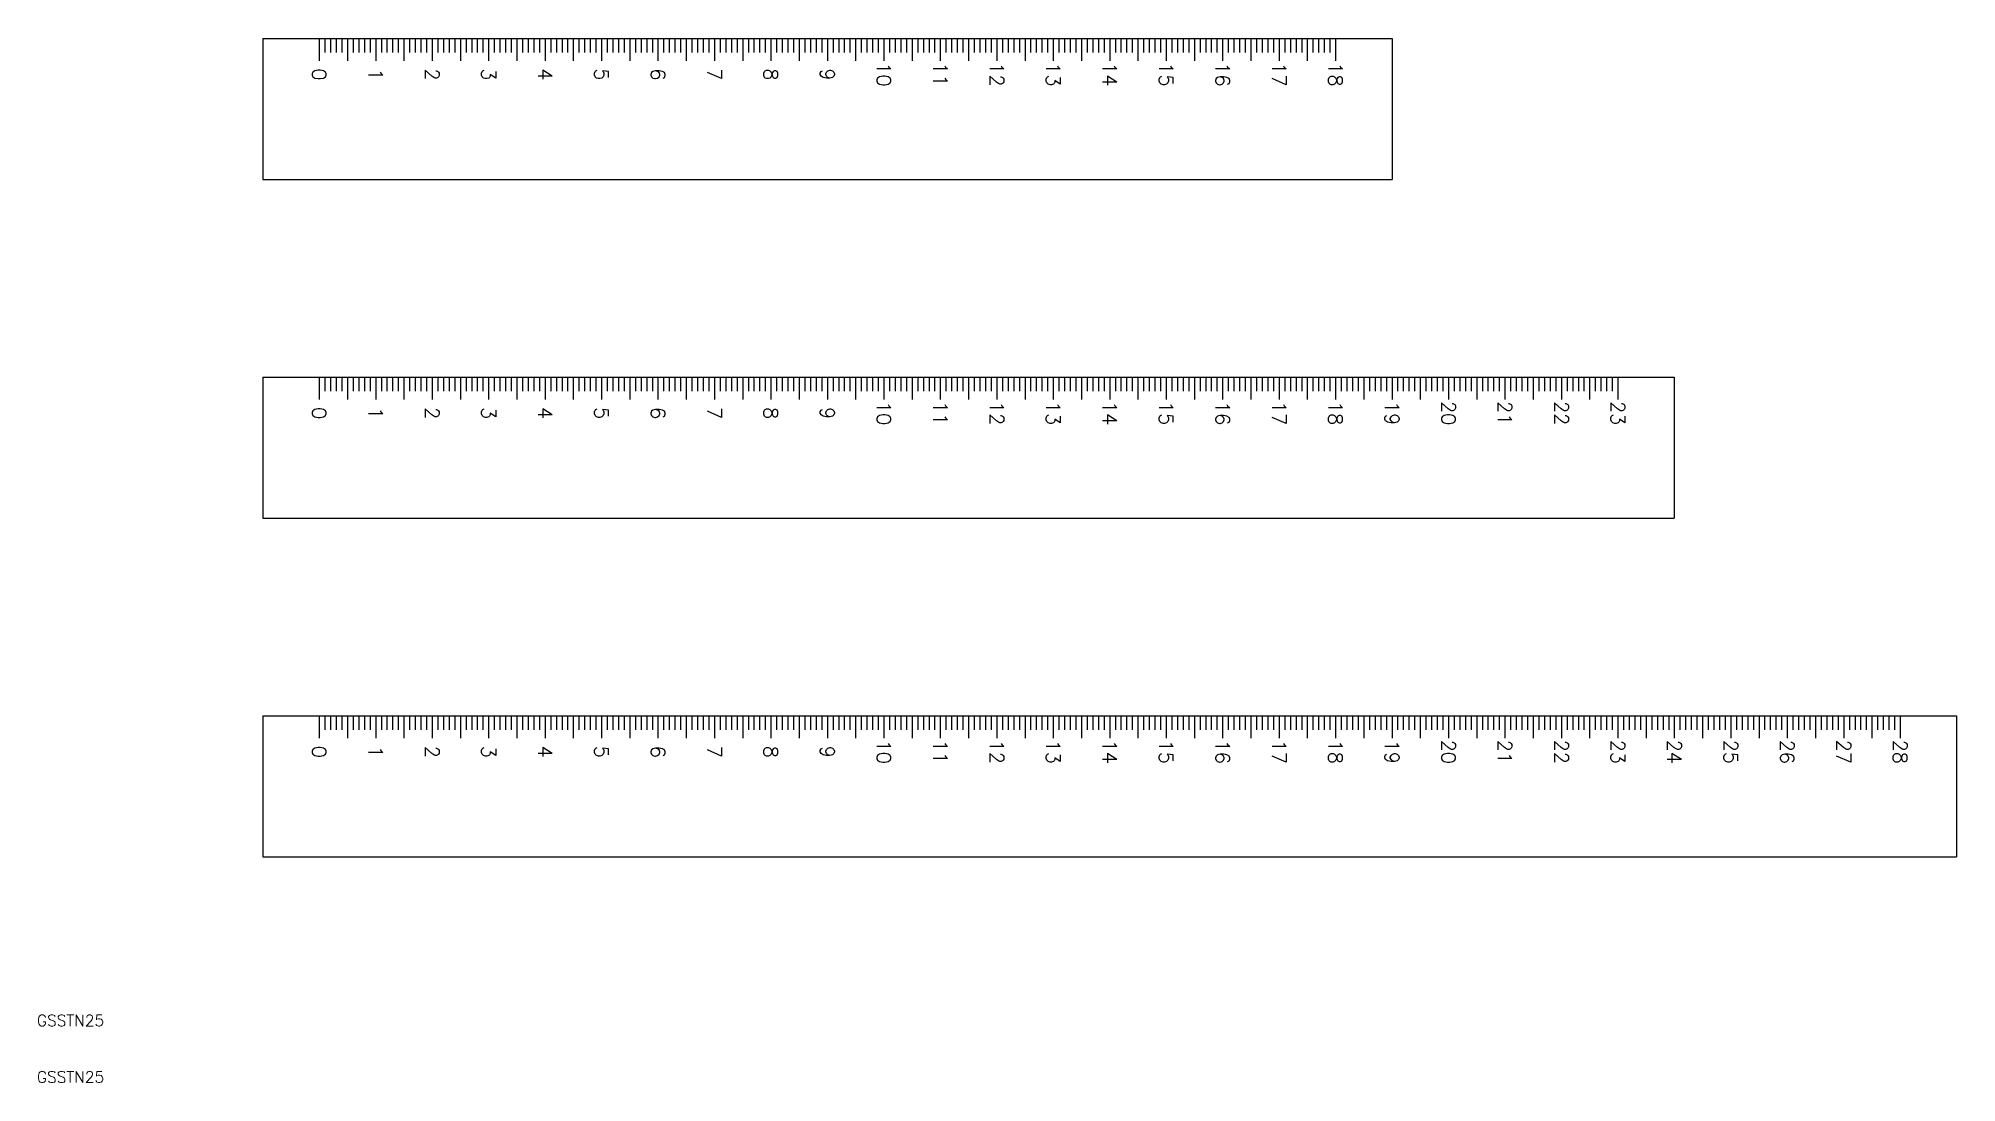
# Model space of a CAD drawing. Extents: x 10 to 350, y 10 to 195.
import ezdxf
from ezdxf.enums import TextEntityAlignment as Align

# ---------------------------------------------------------------- set-up
doc = ezdxf.new("R2010")
doc.units = 0
doc.layers.get('0').update_dxf_attribs({"linetype": 'CONTINUOUS'})
doc.styles.get("Standard").update_dxf_attribs({"font": 'txt.shx'})

msp = doc.modelspace()

# ---------------------------------------------------------------- linework, layer by layer
at = {"color": 7, "linetype": 'CONTINUOUS'}
for p, q in [((50, 195), (50, 170)), ((50, 195), (250, 195)), ((60, 195), (60, 191)), ((61, 195), (61, 192.5)), ((62, 195), (62, 192.5)), ((63, 195), (63, 192.5)), ((64, 195), (64, 192.5)), ((65, 195), (65, 191)), ((66, 195), (66, 192.5)), ((67, 195), (67, 192.5)), ((68, 195), (68, 192.5)), ((69, 195), (69, 192.5)), ((70, 195), (70, 191)), ((71, 195), (71, 192.5)), ((72, 195), (72, 192.5)), ((73, 195), (73, 192.5)), ((74, 195), (74, 192.5)), ((75, 195), (75, 191)), ((76, 195), (76, 192.5)), ((77, 195), (77, 192.5)), ((78, 195), (78, 192.5)), ((79, 195), (79, 192.5)), ((80, 195), (80, 191)), ((81, 195), (81, 192.5)), ((82, 195), (82, 192.5)), ((83, 195), (83, 192.5)), ((84, 195), (84, 192.5)), ((85, 195), (85, 191)), ((86, 195), (86, 192.5)), ((87, 195), (87, 192.5)), ((88, 195), (88, 192.5)), ((89, 195), (89, 192.5)), ((90, 195), (90, 191)), ((91, 195), (91, 192.5)), ((92, 195), (92, 192.5)), ((93, 195), (93, 192.5)), ((94, 195), (94, 192.5)), ((95, 195), (95, 191)), ((96, 195), (96, 192.5)), ((97, 195), (97, 192.5)), ((98, 195), (98, 192.5)), ((99, 195), (99, 192.5)), ((100, 195), (100, 191)), ((101, 195), (101, 192.5)), ((102, 195), (102, 192.5)), ((103, 195), (103, 192.5)), ((104, 195), (104, 192.5)), ((105, 195), (105, 191)), ((106, 195), (106, 192.5)), ((107, 195), (107, 192.5)), ((108, 195), (108, 192.5)), ((109, 195), (109, 192.5)), ((110, 195), (110, 191)), ((111, 195), (111, 192.5)), ((112, 195), (112, 192.5)), ((113, 195), (113, 192.5)), ((114, 195), (114, 192.5)), ((115, 195), (115, 191)), ((116, 195), (116, 192.5)), ((117, 195), (117, 192.5)), ((118, 195), (118, 192.5)), ((119, 195), (119, 192.5)), ((120, 195), (120, 191)), ((121, 195), (121, 192.5)), ((122, 195), (122, 192.5)), ((123, 195), (123, 192.5)), ((124, 195), (124, 192.5)), ((125, 195), (125, 191)), ((126, 195), (126, 192.5)), ((127, 195), (127, 192.5)), ((128, 195), (128, 192.5)), ((129, 195), (129, 192.5)), ((130, 195), (130, 191)), ((131, 195), (131, 192.5)), ((132, 195), (132, 192.5)), ((133, 195), (133, 192.5)), ((134, 195), (134, 192.5)), ((135, 195), (135, 191)), ((136, 195), (136, 192.5)), ((137, 195), (137, 192.5)), ((138, 195), (138, 192.5)), ((139, 195), (139, 192.5)), ((140, 195), (140, 191)), ((141, 195), (141, 192.5)), ((142, 195), (142, 192.5)), ((143, 195), (143, 192.5)), ((144, 195), (144, 192.5)), ((145, 195), (145, 191)), ((146, 195), (146, 192.5)), ((147, 195), (147, 192.5)), ((148, 195), (148, 192.5)), ((149, 195), (149, 192.5)), ((150, 195), (150, 191)), ((151, 195), (151, 192.5)), ((152, 195), (152, 192.5)), ((153, 195), (153, 192.5)), ((154, 195), (154, 192.5)), ((155, 195), (155, 191)), ((156, 195), (156, 192.5)), ((157, 195), (157, 192.5)), ((158, 195), (158, 192.5)), ((159, 195), (159, 192.5)), ((160, 195), (160, 191)), ((161, 195), (161, 192.5)), ((162, 195), (162, 192.5)), ((163, 195), (163, 192.5)), ((164, 195), (164, 192.5)), ((165, 195), (165, 191)), ((166, 195), (166, 192.5)), ((167, 195), (167, 192.5)), ((168, 195), (168, 192.5)), ((169, 195), (169, 192.5)), ((170, 195), (170, 191)), ((171, 195), (171, 192.5)), ((172, 195), (172, 192.5)), ((173, 195), (173, 192.5)), ((174, 195), (174, 192.5)), ((175, 195), (175, 191)), ((176, 195), (176, 192.5)), ((177, 195), (177, 192.5)), ((178, 195), (178, 192.5)), ((179, 195), (179, 192.5)), ((180, 195), (180, 191)), ((181, 195), (181, 192.5)), ((182, 195), (182, 192.5)), ((183, 195), (183, 192.5)), ((184, 195), (184, 192.5)), ((185, 195), (185, 191)), ((186, 195), (186, 192.5)), ((187, 195), (187, 192.5)), ((188, 195), (188, 192.5)), ((189, 195), (189, 192.5)), ((190, 195), (190, 191)), ((191, 195), (191, 192.5)), ((192, 195), (192, 192.5)), ((193, 195), (193, 192.5)), ((194, 195), (194, 192.5)), ((195, 195), (195, 191)), ((196, 195), (196, 192.5)), ((197, 195), (197, 192.5)), ((198, 195), (198, 192.5)), ((199, 195), (199, 192.5)), ((200, 195), (200, 191)), ((201, 195), (201, 192.5)), ((202, 195), (202, 192.5)), ((203, 195), (203, 192.5)), ((204, 195), (204, 192.5)), ((205, 195), (205, 191)), ((206, 195), (206, 192.5)), ((207, 195), (207, 192.5)), ((208, 195), (208, 192.5)), ((209, 195), (209, 192.5)), ((210, 195), (210, 191)), ((211, 195), (211, 192.5)), ((212, 195), (212, 192.5)), ((213, 195), (213, 192.5)), ((214, 195), (214, 192.5)), ((215, 195), (215, 191)), ((216, 195), (216, 192.5)), ((217, 195), (217, 192.5)), ((218, 195), (218, 192.5)), ((219, 195), (219, 192.5)), ((220, 195), (220, 191)), ((221, 195), (221, 192.5)), ((222, 195), (222, 192.5)), ((223, 195), (223, 192.5)), ((224, 195), (224, 192.5)), ((225, 195), (225, 191)), ((226, 195), (226, 192.5)), ((227, 195), (227, 192.5)), ((228, 195), (228, 192.5)), ((229, 195), (229, 192.5)), ((230, 195), (230, 191)), ((231, 195), (231, 192.5)), ((232, 195), (232, 192.5)), ((233, 195), (233, 192.5)), ((234, 195), (234, 192.5)), ((235, 195), (235, 191)), ((236, 195), (236, 192.5)), ((237, 195), (237, 192.5)), ((238, 195), (238, 192.5)), ((239, 195), (239, 192.5)), ((240, 195), (240, 191)), ((250, 195), (250, 170)), ((50, 170), (250, 170)), ((50, 135), (50, 110)), ((50, 135), (300, 135)), ((60, 135), (60, 131)), ((61, 135), (61, 132.5)), ((62, 135), (62, 132.5)), ((63, 135), (63, 132.5)), ((64, 135), (64, 132.5)), ((65, 135), (65, 131)), ((66, 135), (66, 132.5)), ((67, 135), (67, 132.5)), ((68, 135), (68, 132.5)), ((69, 135), (69, 132.5)), ((70, 135), (70, 131)), ((71, 135), (71, 132.5)), ((72, 135), (72, 132.5)), ((73, 135), (73, 132.5)), ((74, 135), (74, 132.5)), ((75, 135), (75, 131)), ((76, 135), (76, 132.5)), ((77, 135), (77, 132.5)), ((78, 135), (78, 132.5)), ((79, 135), (79, 132.5)), ((80, 135), (80, 131)), ((81, 135), (81, 132.5)), ((82, 135), (82, 132.5)), ((83, 135), (83, 132.5)), ((84, 135), (84, 132.5)), ((85, 135), (85, 131)), ((86, 135), (86, 132.5)), ((87, 135), (87, 132.5)), ((88, 135), (88, 132.5)), ((89, 135), (89, 132.5)), ((90, 135), (90, 131)), ((91, 135), (91, 132.5)), ((92, 135), (92, 132.5)), ((93, 135), (93, 132.5)), ((94, 135), (94, 132.5)), ((95, 135), (95, 131)), ((96, 135), (96, 132.5)), ((97, 135), (97, 132.5)), ((98, 135), (98, 132.5)), ((99, 135), (99, 132.5)), ((100, 135), (100, 131)), ((101, 135), (101, 132.5)), ((102, 135), (102, 132.5)), ((103, 135), (103, 132.5)), ((104, 135), (104, 132.5)), ((105, 135), (105, 131)), ((106, 135), (106, 132.5)), ((107, 135), (107, 132.5)), ((108, 135), (108, 132.5)), ((109, 135), (109, 132.5)), ((110, 135), (110, 131)), ((111, 135), (111, 132.5)), ((112, 135), (112, 132.5)), ((113, 135), (113, 132.5)), ((114, 135), (114, 132.5)), ((115, 135), (115, 131)), ((116, 135), (116, 132.5)), ((117, 135), (117, 132.5)), ((118, 135), (118, 132.5)), ((119, 135), (119, 132.5)), ((120, 135), (120, 131)), ((121, 135), (121, 132.5)), ((122, 135), (122, 132.5)), ((123, 135), (123, 132.5)), ((124, 135), (124, 132.5)), ((125, 135), (125, 131)), ((126, 135), (126, 132.5)), ((127, 135), (127, 132.5)), ((128, 135), (128, 132.5)), ((129, 135), (129, 132.5)), ((130, 135), (130, 131)), ((131, 135), (131, 132.5)), ((132, 135), (132, 132.5)), ((133, 135), (133, 132.5)), ((134, 135), (134, 132.5)), ((135, 135), (135, 131)), ((136, 135), (136, 132.5)), ((137, 135), (137, 132.5)), ((138, 135), (138, 132.5)), ((139, 135), (139, 132.5)), ((140, 135), (140, 131)), ((141, 135), (141, 132.5)), ((142, 135), (142, 132.5)), ((143, 135), (143, 132.5)), ((144, 135), (144, 132.5)), ((145, 135), (145, 131)), ((146, 135), (146, 132.5)), ((147, 135), (147, 132.5)), ((148, 135), (148, 132.5)), ((149, 135), (149, 132.5)), ((150, 135), (150, 131)), ((151, 135), (151, 132.5)), ((152, 135), (152, 132.5)), ((153, 135), (153, 132.5)), ((154, 135), (154, 132.5)), ((155, 135), (155, 131)), ((156, 135), (156, 132.5)), ((157, 135), (157, 132.5)), ((158, 135), (158, 132.5)), ((159, 135), (159, 132.5)), ((160, 135), (160, 131)), ((161, 135), (161, 132.5)), ((162, 135), (162, 132.5)), ((163, 135), (163, 132.5)), ((164, 135), (164, 132.5)), ((165, 135), (165, 131)), ((166, 135), (166, 132.5)), ((167, 135), (167, 132.5)), ((168, 135), (168, 132.5)), ((169, 135), (169, 132.5)), ((170, 135), (170, 131)), ((171, 135), (171, 132.5)), ((172, 135), (172, 132.5)), ((173, 135), (173, 132.5)), ((174, 135), (174, 132.5)), ((175, 135), (175, 131)), ((176, 135), (176, 132.5)), ((177, 135), (177, 132.5)), ((178, 135), (178, 132.5)), ((179, 135), (179, 132.5)), ((180, 135), (180, 131)), ((181, 135), (181, 132.5)), ((182, 135), (182, 132.5)), ((183, 135), (183, 132.5)), ((184, 135), (184, 132.5)), ((185, 135), (185, 131)), ((186, 135), (186, 132.5)), ((187, 135), (187, 132.5)), ((188, 135), (188, 132.5)), ((189, 135), (189, 132.5)), ((190, 135), (190, 131)), ((191, 135), (191, 132.5)), ((192, 135), (192, 132.5)), ((193, 135), (193, 132.5)), ((194, 135), (194, 132.5)), ((195, 135), (195, 131)), ((196, 135), (196, 132.5)), ((197, 135), (197, 132.5)), ((198, 135), (198, 132.5)), ((199, 135), (199, 132.5)), ((200, 135), (200, 131)), ((201, 135), (201, 132.5)), ((202, 135), (202, 132.5)), ((203, 135), (203, 132.5)), ((204, 135), (204, 132.5)), ((205, 135), (205, 131)), ((206, 135), (206, 132.5)), ((207, 135), (207, 132.5)), ((208, 135), (208, 132.5)), ((209, 135), (209, 132.5)), ((210, 135), (210, 131)), ((211, 135), (211, 132.5)), ((212, 135), (212, 132.5)), ((213, 135), (213, 132.5)), ((214, 135), (214, 132.5)), ((215, 135), (215, 131)), ((216, 135), (216, 132.5)), ((217, 135), (217, 132.5)), ((218, 135), (218, 132.5)), ((219, 135), (219, 132.5)), ((220, 135), (220, 131)), ((221, 135), (221, 132.5)), ((222, 135), (222, 132.5)), ((223, 135), (223, 132.5)), ((224, 135), (224, 132.5)), ((225, 135), (225, 131)), ((226, 135), (226, 132.5)), ((227, 135), (227, 132.5)), ((228, 135), (228, 132.5)), ((229, 135), (229, 132.5)), ((230, 135), (230, 131)), ((231, 135), (231, 132.5)), ((232, 135), (232, 132.5)), ((233, 135), (233, 132.5)), ((234, 135), (234, 132.5)), ((235, 135), (235, 131)), ((236, 135), (236, 132.5)), ((237, 135), (237, 132.5)), ((238, 135), (238, 132.5)), ((239, 135), (239, 132.5)), ((240, 135), (240, 131)), ((241, 135), (241, 132.5)), ((242, 135), (242, 132.5)), ((243, 135), (243, 132.5)), ((244, 135), (244, 132.5)), ((245, 135), (245, 131)), ((246, 135), (246, 132.5)), ((247, 135), (247, 132.5)), ((248, 135), (248, 132.5)), ((249, 135), (249, 132.5)), ((250, 135), (250, 131)), ((251, 135), (251, 132.5)), ((252, 135), (252, 132.5)), ((253, 135), (253, 132.5)), ((254, 135), (254, 132.5)), ((255, 135), (255, 131)), ((256, 135), (256, 132.5)), ((257, 135), (257, 132.5)), ((258, 135), (258, 132.5)), ((259, 135), (259, 132.5)), ((260, 135), (260, 131)), ((261, 135), (261, 132.5)), ((262, 135), (262, 132.5)), ((263, 135), (263, 132.5)), ((264, 135), (264, 132.5)), ((265, 135), (265, 131)), ((266, 135), (266, 132.5)), ((267, 135), (267, 132.5)), ((268, 135), (268, 132.5)), ((269, 135), (269, 132.5)), ((270, 135), (270, 131)), ((271, 135), (271, 132.5)), ((272, 135), (272, 132.5)), ((273, 135), (273, 132.5)), ((274, 135), (274, 132.5)), ((275, 135), (275, 131)), ((276, 135), (276, 132.5)), ((277, 135), (277, 132.5)), ((278, 135), (278, 132.5)), ((279, 135), (279, 132.5)), ((280, 135), (280, 131)), ((281, 135), (281, 132.5)), ((282, 135), (282, 132.5)), ((283, 135), (283, 132.5)), ((284, 135), (284, 132.5)), ((285, 135), (285, 131)), ((286, 135), (286, 132.5)), ((287, 135), (287, 132.5)), ((288, 135), (288, 132.5)), ((289, 135), (289, 132.5)), ((290, 135), (290, 131)), ((300, 135), (300, 110)), ((50, 110), (300, 110)), ((50, 75), (50, 50)), ((50, 75), (350, 75)), ((60, 75), (60, 71)), ((61, 75), (61, 72.5)), ((62, 75), (62, 72.5)), ((63, 75), (63, 72.5)), ((64, 75), (64, 72.5)), ((65, 75), (65, 71)), ((66, 75), (66, 72.5)), ((67, 75), (67, 72.5)), ((68, 75), (68, 72.5)), ((69, 75), (69, 72.5)), ((70, 75), (70, 71)), ((71, 75), (71, 72.5)), ((72, 75), (72, 72.5)), ((73, 75), (73, 72.5)), ((74, 75), (74, 72.5)), ((75, 75), (75, 71)), ((76, 75), (76, 72.5)), ((77, 75), (77, 72.5)), ((78, 75), (78, 72.5)), ((79, 75), (79, 72.5)), ((80, 75), (80, 71)), ((81, 75), (81, 72.5)), ((82, 75), (82, 72.5)), ((83, 75), (83, 72.5)), ((84, 75), (84, 72.5)), ((85, 75), (85, 71)), ((86, 75), (86, 72.5)), ((87, 75), (87, 72.5)), ((88, 75), (88, 72.5)), ((89, 75), (89, 72.5)), ((90, 75), (90, 71)), ((91, 75), (91, 72.5)), ((92, 75), (92, 72.5)), ((93, 75), (93, 72.5)), ((94, 75), (94, 72.5)), ((95, 75), (95, 71)), ((96, 75), (96, 72.5)), ((97, 75), (97, 72.5)), ((98, 75), (98, 72.5)), ((99, 75), (99, 72.5)), ((100, 75), (100, 71)), ((101, 75), (101, 72.5)), ((102, 75), (102, 72.5)), ((103, 75), (103, 72.5)), ((104, 75), (104, 72.5)), ((105, 75), (105, 71)), ((106, 75), (106, 72.5)), ((107, 75), (107, 72.5)), ((108, 75), (108, 72.5)), ((109, 75), (109, 72.5)), ((110, 75), (110, 71)), ((111, 75), (111, 72.5)), ((112, 75), (112, 72.5)), ((113, 75), (113, 72.5)), ((114, 75), (114, 72.5)), ((115, 75), (115, 71)), ((116, 75), (116, 72.5)), ((117, 75), (117, 72.5)), ((118, 75), (118, 72.5)), ((119, 75), (119, 72.5)), ((120, 75), (120, 71)), ((121, 75), (121, 72.5)), ((122, 75), (122, 72.5)), ((123, 75), (123, 72.5)), ((124, 75), (124, 72.5)), ((125, 75), (125, 71)), ((126, 75), (126, 72.5)), ((127, 75), (127, 72.5)), ((128, 75), (128, 72.5)), ((129, 75), (129, 72.5)), ((130, 75), (130, 71)), ((131, 75), (131, 72.5)), ((132, 75), (132, 72.5)), ((133, 75), (133, 72.5)), ((134, 75), (134, 72.5)), ((135, 75), (135, 71)), ((136, 75), (136, 72.5)), ((137, 75), (137, 72.5)), ((138, 75), (138, 72.5)), ((139, 75), (139, 72.5)), ((140, 75), (140, 71)), ((141, 75), (141, 72.5)), ((142, 75), (142, 72.5)), ((143, 75), (143, 72.5)), ((144, 75), (144, 72.5)), ((145, 75), (145, 71)), ((146, 75), (146, 72.5)), ((147, 75), (147, 72.5)), ((148, 75), (148, 72.5)), ((149, 75), (149, 72.5)), ((150, 75), (150, 71)), ((151, 75), (151, 72.5)), ((152, 75), (152, 72.5)), ((153, 75), (153, 72.5)), ((154, 75), (154, 72.5)), ((155, 75), (155, 71)), ((156, 75), (156, 72.5)), ((157, 75), (157, 72.5)), ((158, 75), (158, 72.5)), ((159, 75), (159, 72.5)), ((160, 75), (160, 71)), ((161, 75), (161, 72.5)), ((162, 75), (162, 72.5)), ((163, 75), (163, 72.5)), ((164, 75), (164, 72.5)), ((165, 75), (165, 71)), ((166, 75), (166, 72.5)), ((167, 75), (167, 72.5)), ((168, 75), (168, 72.5)), ((169, 75), (169, 72.5)), ((170, 75), (170, 71)), ((171, 75), (171, 72.5)), ((172, 75), (172, 72.5)), ((173, 75), (173, 72.5)), ((174, 75), (174, 72.5)), ((175, 75), (175, 71)), ((176, 75), (176, 72.5)), ((177, 75), (177, 72.5)), ((178, 75), (178, 72.5)), ((179, 75), (179, 72.5)), ((180, 75), (180, 71)), ((181, 75), (181, 72.5)), ((182, 75), (182, 72.5)), ((183, 75), (183, 72.5)), ((184, 75), (184, 72.5)), ((185, 75), (185, 71)), ((186, 75), (186, 72.5)), ((187, 75), (187, 72.5)), ((188, 75), (188, 72.5)), ((189, 75), (189, 72.5)), ((190, 75), (190, 71)), ((191, 75), (191, 72.5)), ((192, 75), (192, 72.5)), ((193, 75), (193, 72.5)), ((194, 75), (194, 72.5)), ((195, 75), (195, 71)), ((196, 75), (196, 72.5)), ((197, 75), (197, 72.5)), ((198, 75), (198, 72.5)), ((199, 75), (199, 72.5)), ((200, 75), (200, 71)), ((201, 75), (201, 72.5)), ((202, 75), (202, 72.5)), ((203, 75), (203, 72.5)), ((204, 75), (204, 72.5)), ((205, 75), (205, 71)), ((206, 75), (206, 72.5)), ((207, 75), (207, 72.5)), ((208, 75), (208, 72.5)), ((209, 75), (209, 72.5)), ((210, 75), (210, 71)), ((211, 75), (211, 72.5)), ((212, 75), (212, 72.5)), ((213, 75), (213, 72.5)), ((214, 75), (214, 72.5)), ((215, 75), (215, 71)), ((216, 75), (216, 72.5)), ((217, 75), (217, 72.5)), ((218, 75), (218, 72.5)), ((219, 75), (219, 72.5)), ((220, 75), (220, 71)), ((221, 75), (221, 72.5)), ((222, 75), (222, 72.5)), ((223, 75), (223, 72.5)), ((224, 75), (224, 72.5)), ((225, 75), (225, 71)), ((226, 75), (226, 72.5)), ((227, 75), (227, 72.5)), ((228, 75), (228, 72.5)), ((229, 75), (229, 72.5)), ((230, 75), (230, 71)), ((231, 75), (231, 72.5)), ((232, 75), (232, 72.5)), ((233, 75), (233, 72.5)), ((234, 75), (234, 72.5)), ((235, 75), (235, 71)), ((236, 75), (236, 72.5)), ((237, 75), (237, 72.5)), ((238, 75), (238, 72.5)), ((239, 75), (239, 72.5)), ((240, 75), (240, 71)), ((241, 75), (241, 72.5)), ((242, 75), (242, 72.5)), ((243, 75), (243, 72.5)), ((244, 75), (244, 72.5)), ((245, 75), (245, 71)), ((246, 75), (246, 72.5)), ((247, 75), (247, 72.5)), ((248, 75), (248, 72.5)), ((249, 75), (249, 72.5)), ((250, 75), (250, 71)), ((251, 75), (251, 72.5)), ((252, 75), (252, 72.5)), ((253, 75), (253, 72.5)), ((254, 75), (254, 72.5)), ((255, 75), (255, 71)), ((256, 75), (256, 72.5)), ((257, 75), (257, 72.5)), ((258, 75), (258, 72.5)), ((259, 75), (259, 72.5)), ((260, 75), (260, 71)), ((261, 75), (261, 72.5)), ((262, 75), (262, 72.5)), ((263, 75), (263, 72.5)), ((264, 75), (264, 72.5)), ((265, 75), (265, 71)), ((266, 75), (266, 72.5)), ((267, 75), (267, 72.5)), ((268, 75), (268, 72.5)), ((269, 75), (269, 72.5)), ((270, 75), (270, 71)), ((271, 75), (271, 72.5)), ((272, 75), (272, 72.5)), ((273, 75), (273, 72.5)), ((274, 75), (274, 72.5)), ((275, 75), (275, 71)), ((276, 75), (276, 72.5)), ((277, 75), (277, 72.5)), ((278, 75), (278, 72.5)), ((279, 75), (279, 72.5)), ((280, 75), (280, 71)), ((281, 75), (281, 72.5)), ((282, 75), (282, 72.5)), ((283, 75), (283, 72.5)), ((284, 75), (284, 72.5)), ((285, 75), (285, 71)), ((286, 75), (286, 72.5)), ((287, 75), (287, 72.5)), ((288, 75), (288, 72.5)), ((289, 75), (289, 72.5)), ((290, 75), (290, 71)), ((291, 75), (291, 72.5)), ((292, 75), (292, 72.5)), ((293, 75), (293, 72.5)), ((294, 75), (294, 72.5)), ((295, 75), (295, 71)), ((296, 75), (296, 72.5)), ((297, 75), (297, 72.5)), ((298, 75), (298, 72.5)), ((299, 75), (299, 72.5)), ((300, 75), (300, 71)), ((301, 75), (301, 72.5)), ((302, 75), (302, 72.5)), ((303, 75), (303, 72.5)), ((304, 75), (304, 72.5)), ((305, 75), (305, 71)), ((306, 75), (306, 72.5)), ((307, 75), (307, 72.5)), ((308, 75), (308, 72.5)), ((309, 75), (309, 72.5)), ((310, 75), (310, 71)), ((311, 75), (311, 72.5)), ((312, 75), (312, 72.5)), ((313, 75), (313, 72.5)), ((314, 75), (314, 72.5)), ((315, 75), (315, 71)), ((316, 75), (316, 72.5)), ((317, 75), (317, 72.5)), ((318, 75), (318, 72.5)), ((319, 75), (319, 72.5)), ((320, 75), (320, 71)), ((321, 75), (321, 72.5)), ((322, 75), (322, 72.5)), ((323, 75), (323, 72.5)), ((324, 75), (324, 72.5)), ((325, 75), (325, 71)), ((326, 75), (326, 72.5)), ((327, 75), (327, 72.5)), ((328, 75), (328, 72.5)), ((329, 75), (329, 72.5)), ((330, 75), (330, 71)), ((331, 75), (331, 72.5)), ((332, 75), (332, 72.5)), ((333, 75), (333, 72.5)), ((334, 75), (334, 72.5)), ((335, 75), (335, 71)), ((336, 75), (336, 72.5)), ((337, 75), (337, 72.5)), ((338, 75), (338, 72.5)), ((339, 75), (339, 72.5)), ((340, 75), (340, 71)), ((350, 75), (350, 50)), ((50, 50), (350, 50))]:
    msp.add_line(p, q, dxfattribs=at)

# ---------------------------------------------------------------- texts
for s, p in [('0', (60, 188.61)), ('1', (70, 188.61)), ('2', (80, 188.61)), ('3', (90, 188.61)), ('4', (100, 188.61)), ('5', (110, 188.61)), ('6', (120, 188.61)), ('7', (130, 188.61)), ('8', (140, 188.61)), ('9', (150, 188.61)), ('10', (160, 188.61)), ('11', (170, 188.61)), ('12', (180, 188.61)), ('13', (190, 188.61)), ('14', (200, 188.61)), ('15', (210, 188.61)), ('16', (220, 188.61)), ('17', (230, 188.61)), ('18', (240, 188.61)), ('0', (60, 128.61)), ('2', (80, 128.61)), ('3', (90, 128.61)), ('4', (100, 128.61)), ('5', (110, 128.61)), ('6', (120, 128.61)), ('7', (130, 128.61)), ('8', (140, 128.61)), ('9', (150, 128.61)), ('10', (160, 128.61)), ('11', (170, 128.61)), ('12', (180, 128.61)), ('13', (190, 128.61)), ('14', (200, 128.61)), ('15', (210, 128.61)), ('16', (220, 128.61)), ('17', (230, 128.61)), ('18', (240, 128.61)), ('19', (250, 128.61)), ('20', (260, 128.61)), ('21', (270, 128.61)), ('22', (280, 128.61)), ('23', (290, 128.61)), ('1', (70, 128.61)), ('0', (60, 68.61)), ('1', (70, 68.61)), ('2', (80, 68.61)), ('3', (90, 68.61)), ('4', (100, 68.61)), ('5', (110, 68.61)), ('6', (120, 68.61)), ('7', (130, 68.61)), ('8', (140, 68.61)), ('9', (150, 68.61)), ('10', (160, 68.61)), ('11', (170, 68.61)), ('12', (180, 68.61)), ('13', (190, 68.61)), ('14', (200, 68.61)), ('15', (210, 68.61)), ('16', (220, 68.61)), ('17', (230, 68.61)), ('18', (240, 68.61)), ('19', (250, 68.61)), ('20', (260, 68.61)), ('21', (270, 68.61)), ('22', (280, 68.61)), ('23', (290, 68.61)), ('24', (300, 68.61)), ('25', (310, 68.61)), ('26', (320, 68.61)), ('27', (330, 68.61)), ('28', (340, 68.61))]:
    msp.add_text(s, height=2.5, rotation=270, dxfattribs=at).set_placement(p, align=Align.MIDDLE)
for p in [(10, 20), (10, 10)]:
    msp.add_text('GSSTN25', height=2, dxfattribs=at).set_placement(p)

doc.saveas('drawing.dxf')
